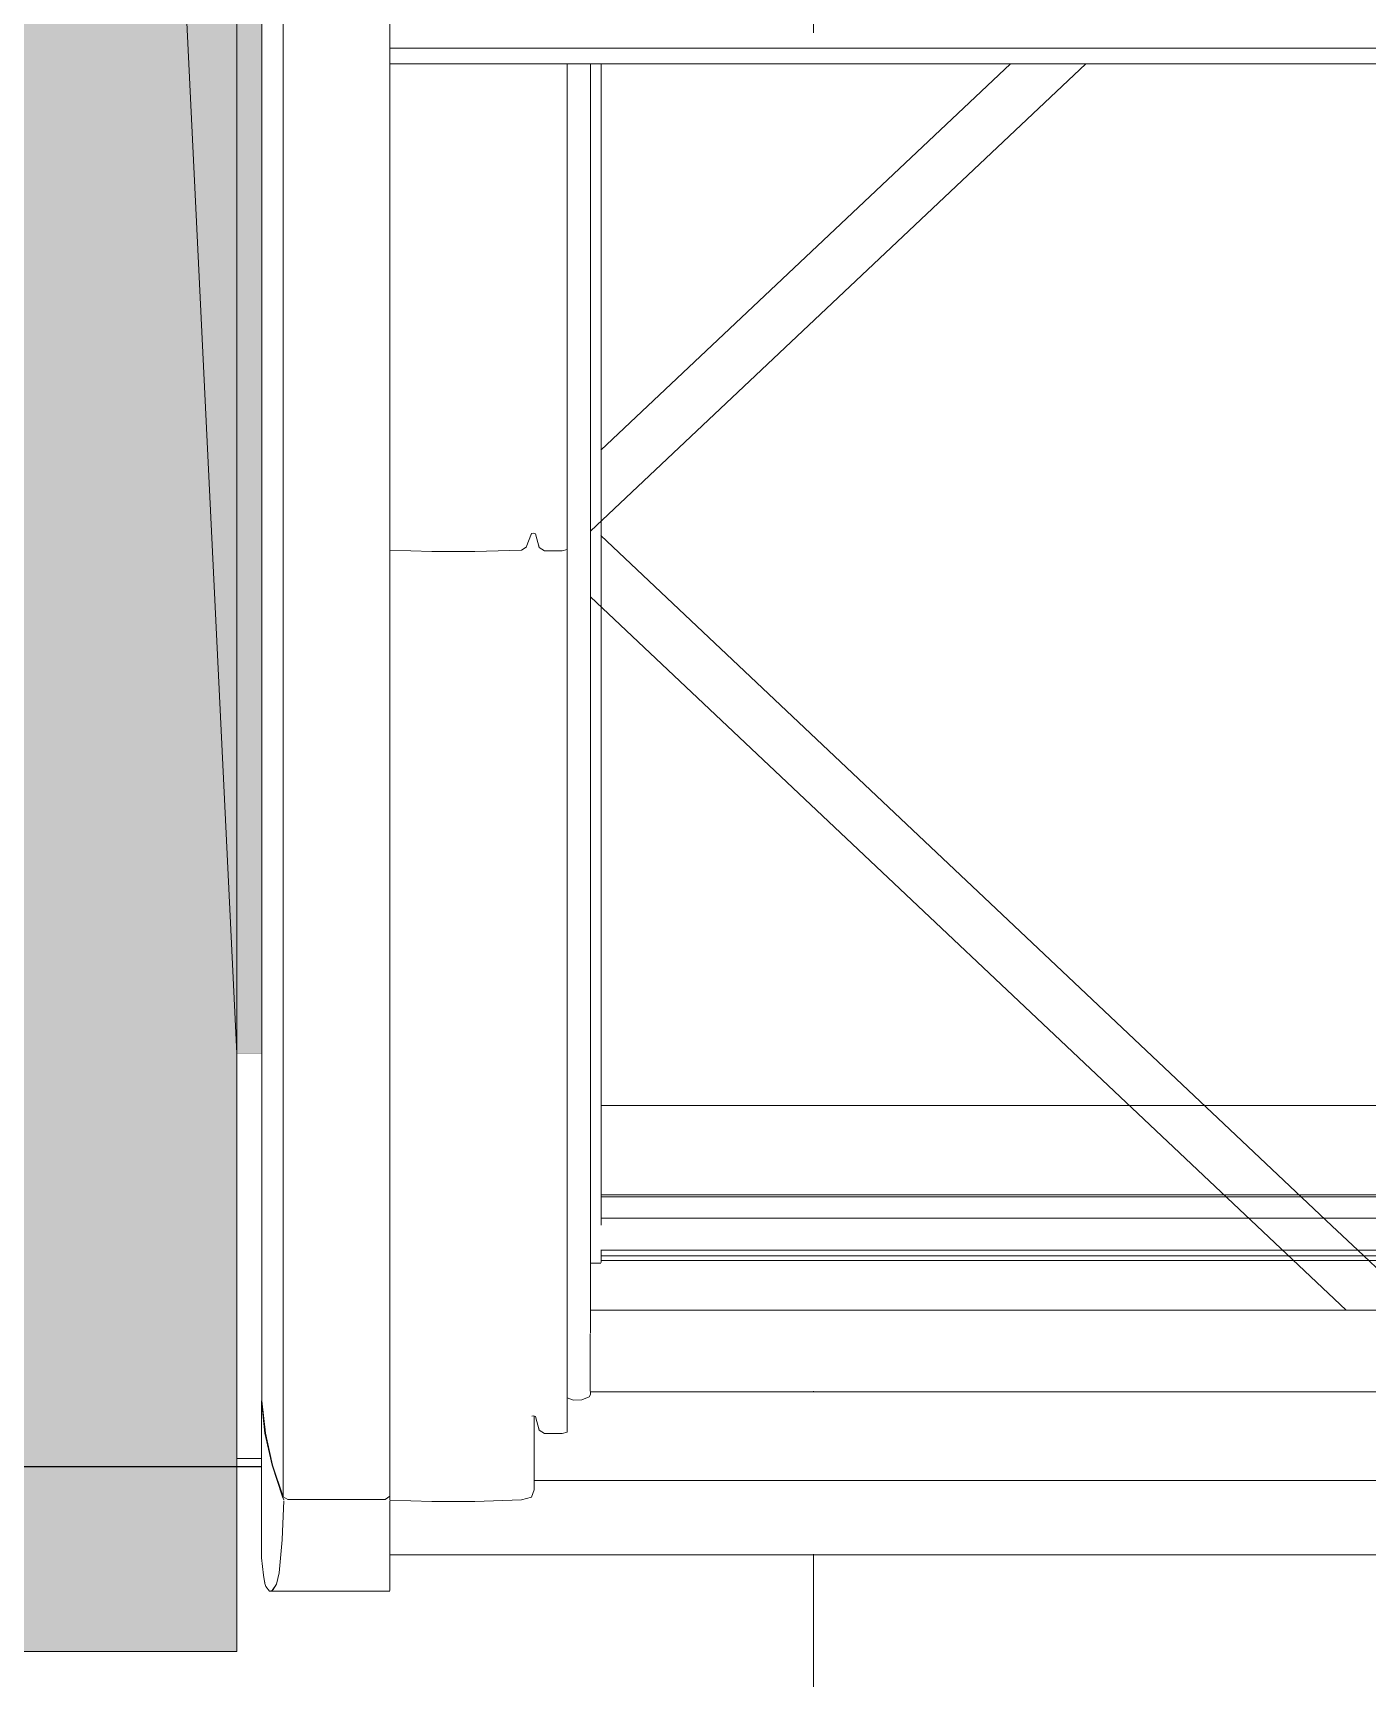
# Model space of a CAD drawing. Header units: metres. Extents: x -3 to 171, y -23 to 41.
# Drawn here: x 0.94 to 1.444, y -15.08 to -14.458 of the extents above; entities that cross this region are included whole.
import ezdxf

# ---------------------------------------------------------------- set-up
doc = ezdxf.new("R2010")
doc.units = ezdxf.units.M
doc.header["$MEASUREMENT"] = 0
doc.set_wipeout_variables(frame=1)
for name, pattern in [('Achse', [0.004, 0.002, -0.001, 0, -0.001]), ('Baufluchtlinie', [0.013, 0.008, -0.005]), ('Schnittlinie', [0.006, 0.003, -0.0015, 0, -0.0015]), ('Wipeout_Contour', [1, 0, -1])]:
    doc.linetypes.add(name, pattern=pattern)
for name, color, linetype in [('6._Dach PP STG1_1_000 Achsraster', 7, 'Continuous'), ('6._Dach PP STG1_1_325 Dachfenster', 7, 'Continuous'), ('6._Dach PP STG1_1_330 Dachaufbau', 7, 'Continuous'), ('6._Dach PP STG1_1_851 Marker Schnitt', 7, 'Continuous'), ('6._Dach PP STG1_1_Neubau_840 Baulinien', 7, 'Continuous')]:
    doc.layers.add(name, color=color, linetype=linetype)

msp = doc.modelspace()

# ---------------------------------------------------------------- hatches: boundary and pattern name
at = {"layer": '6._Dach PP STG1_1_325 Dachfenster', "linetype": 'Continuous', "lineweight": 0, "true_color": 0x000000}
msp.add_hatch(color=18, dxfattribs=at).paths.add_polyline_path([(0.98714, -14.2255), (1.01714, -14.84385), (1.02664, -14.84385), (1.02664, -14.40484), (1.02644, -14.40295), (1.02584, -14.39979), (1.02454, -14.38588), (1.02454, -14.37759), (1.02454, -14.36991), (1.02451, -14.29682), (1.02451, -14.28642), (1.02451, -14.28437), (1.02451, -14.22694)])
at = {"layer": '6._Dach PP STG1_1_330 Dachaufbau', "linetype": 'Continuous', "lineweight": 0, "true_color": 0x000000}
h = msp.add_hatch(color=18, dxfattribs=at)
h.paths.add_polyline_path([(6.26, -13.58499), (3.315, -13.58499), (3.315, -11.155), (6.26, -11.155), (6.26, -10.4), (0.03813, -10.4), (0.05526, -15.07), (1.01714, -15.07), (1.01714, -14.22801), (2.76714, -14.22801), (2.76714, -15.07), (3.44551, -15.07), (3.44551, -14.22801), (5.19551, -14.22801), (5.19551, -15.07), (6.26, -15.07)])
h.paths.add_polyline_path([(1.06307, -12.8025), (1.06307, -11.20127), (2.76307, -11.20127), (2.76307, -12.8025)], flags=0)

# ---------------------------------------------------------------- linework, layer by layer
at = {"layer": '6._Dach PP STG1_1_000 Achsraster', "color": 5, "linetype": 'Achse', "lineweight": 0, "ltscale": 1000}
msp.add_line((-1.5, -15), (21, -15), dxfattribs=at)
at = {"layer": '6._Dach PP STG1_1_325 Dachfenster', "color": 7, "linetype": 'Continuous', "lineweight": 13, "ltscale": 1000, "true_color": 0xf4f4f4, "flags": 128}
for points in [[(1.01714, -14.84385), (0.98714, -14.2255)], [(1.02664, -14.84385), (1.01714, -14.84385)]]:
    msp.add_lwpolyline(points, dxfattribs=at)
at = {"layer": '6._Dach PP STG1_1_330 Dachaufbau', "color": 7, "linetype": 'Continuous', "lineweight": 18, "ltscale": 1000, "flags": 128}
for points in [[(1.01714, -14.22801), (1.01714, -15.07)], [(1.01714, -15.07), (0.05526, -15.07)]]:
    msp.add_lwpolyline(points, dxfattribs=at)
at = {"layer": '6._Dach PP STG1_1_851 Marker Schnitt', "color": 7, "linetype": 'Schnittlinie', "lineweight": 13, "ltscale": 1000}
msp.add_line((1.23503, 4.805), (1.23503, -18.6375), dxfattribs=at)
at = {"layer": '6._Dach PP STG1_1_Neubau_840 Baulinien', "color": 1, "linetype": 'Baufluchtlinie', "lineweight": 25, "ltscale": 1000, "true_color": 0xfb0106, "flags": 128}
msp.add_lwpolyline([(-3.0225, -14.98287), (0, -15), (18.98764, -15.00055), (22.9775, -15.00378)], dxfattribs=at)

# ---------------------------------------------------------------- next in the draw order: wipeouts: each hides what was drawn before it
at = {"color": 254, "linetype": 'Wipeout_Contour', "lineweight": 0, "ltscale": 72.911703}
msp.add_wipeout([(1.02664, -14.40484), (1.02664, -14.97514), (1.02794, -14.98739), (1.02794, -14.4161), (1.02774, -14.4152)], dxfattribs=at).dxf.layer = '6._Dach PP STG1_1_325 Dachfenster'
at = {"color": 254, "linetype": 'Wipeout_Contour', "lineweight": 0, "ltscale": 58.440717}
msp.add_wipeout([(1.09084, -14.46976), (1.07494, -14.46976), (1.07494, -14.65366), (1.09084, -14.65417)], dxfattribs=at).dxf.layer = '6._Dach PP STG1_1_325 Dachfenster'
at = {"color": 254, "linetype": 'Wipeout_Contour', "lineweight": 0, "ltscale": 58.420817}
msp.add_wipeout([(1.12644, -14.46976), (1.12644, -14.65254), (1.12844, -14.64738), (1.12844, -14.46976)], dxfattribs=at).dxf.layer = '6._Dach PP STG1_1_325 Dachfenster'
at = {"color": 254, "linetype": 'Wipeout_Contour', "lineweight": 0, "ltscale": 60.459899}
msp.add_wipeout([(1.07494, -15.02858), (1.07494, -15.03311), (1.82934, -15.03311), (1.82934, -15.02858)], dxfattribs=at).dxf.layer = '6._Dach PP STG1_1_325 Dachfenster'

# ---------------------------------------------------------------- next in the draw order: wipeouts: each hides what was drawn before it
at = {"color": 254, "linetype": 'Wipeout_Contour', "lineweight": 0, "ltscale": 72.970968}
msp.add_wipeout([(1.02794, -14.4161), (1.02794, -14.98739), (1.03064, -14.99956), (1.03064, -14.42797), (1.03044, -14.42737)], dxfattribs=at).dxf.layer = '6._Dach PP STG1_1_325 Dachfenster'
at = {"color": 254, "linetype": 'Wipeout_Contour', "lineweight": 0, "ltscale": 58.448813}
msp.add_wipeout([(1.09084, -14.46976), (1.09084, -14.65417), (1.10704, -14.65417), (1.10704, -14.46976)], dxfattribs=at).dxf.layer = '6._Dach PP STG1_1_325 Dachfenster'
at = {"color": 254, "linetype": 'Wipeout_Contour', "lineweight": 0, "ltscale": 58.442898}
msp.add_wipeout([(1.12844, -14.64738), (1.12924, -14.64717), (1.12924, -14.46976), (1.12844, -14.46976)], dxfattribs=at).dxf.layer = '6._Dach PP STG1_1_325 Dachfenster'

# ---------------------------------------------------------------- next in the draw order: wipeouts: each hides what was drawn before it
at = {"color": 254, "linetype": 'Wipeout_Contour', "lineweight": 0, "ltscale": 73.031251}
msp.add_wipeout([(1.03064, -14.42797), (1.03064, -14.99956), (1.03464, -15.01151), (1.03464, -14.43984), (1.03444, -14.43932)], dxfattribs=at).dxf.layer = '6._Dach PP STG1_1_325 Dachfenster'
at = {"color": 254, "linetype": 'Wipeout_Contour', "lineweight": 0, "ltscale": 58.442827}
msp.add_wipeout([(1.12924, -14.64717), (1.13004, -14.64745), (1.13004, -14.46976), (1.12924, -14.46976)], dxfattribs=at).dxf.layer = '6._Dach PP STG1_1_325 Dachfenster'
at = {"color": 254, "linetype": 'Wipeout_Contour', "lineweight": 0, "ltscale": 75.198487}
msp.add_wipeout([(1.01714, -14.84385), (1.01714, -14.99705), (1.02644, -14.99705), (1.02644, -14.97514), (1.02664, -14.84385)], dxfattribs=at).dxf.layer = '6._Dach PP STG1_1_325 Dachfenster'

# ---------------------------------------------------------------- next in the draw order: linework, layer by layer
at = {"layer": '6._Dach PP STG1_1_325 Dachfenster', "color": 7, "linetype": 'Continuous', "lineweight": 13, "ltscale": 1000, "flags": 128}
msp.add_lwpolyline([(1.01714, -14.84385), (1.01714, -14.99705)], dxfattribs=at)

# ---------------------------------------------------------------- next in the draw order: wipeouts: each hides what was drawn before it
at = {"color": 254, "linetype": 'Wipeout_Contour', "lineweight": 0, "ltscale": 73.093169}
msp.add_wipeout([(1.03464, -14.43984), (1.03464, -15.01151), (1.03644, -15.01247), (1.03644, -14.44058), (1.03498, -14.44058)], dxfattribs=at).dxf.layer = '6._Dach PP STG1_1_325 Dachfenster'
at = {"color": 254, "linetype": 'Wipeout_Contour', "lineweight": 0, "ltscale": 58.448897}
msp.add_wipeout([(1.12464, -14.46976), (1.12464, -14.6536), (1.12644, -14.65254), (1.12644, -14.46976)], dxfattribs=at).dxf.layer = '6._Dach PP STG1_1_325 Dachfenster'
at = {"color": 254, "linetype": 'Wipeout_Contour', "lineweight": 0, "ltscale": 58.422114}
msp.add_wipeout([(1.13004, -14.46976), (1.13004, -14.64745), (1.13134, -14.65261), (1.13134, -14.46976)], dxfattribs=at).dxf.layer = '6._Dach PP STG1_1_325 Dachfenster'
at = {"color": 254, "linetype": 'Wipeout_Contour', "lineweight": 0, "ltscale": 91.550459}
msp.add_wipeout([(1.02774, -14.98739), (1.02774, -15.04422), (1.02814, -15.04534), (1.02944, -15.04719), (1.03044, -15.04689), (1.03044, -14.99956)], dxfattribs=at).dxf.layer = '6._Dach PP STG1_1_325 Dachfenster'

# ---------------------------------------------------------------- next in the draw order: wipeouts: each hides what was drawn before it
at = {"color": 254, "linetype": 'Wipeout_Contour', "lineweight": 0, "ltscale": 59.093982}
msp.add_wipeout([(1.03644, -14.44058), (1.03644, -15.01247), (1.07324, -15.01247), (1.07324, -14.44058)], dxfattribs=at).dxf.layer = '6._Dach PP STG1_1_325 Dachfenster'
at = {"color": 254, "linetype": 'Wipeout_Contour', "lineweight": 0, "ltscale": 58.45033}
msp.add_wipeout([(1.10704, -14.46976), (1.10704, -14.65417), (1.12464, -14.6536), (1.12464, -14.46976)], dxfattribs=at).dxf.layer = '6._Dach PP STG1_1_325 Dachfenster'
at = {"color": 254, "linetype": 'Wipeout_Contour', "lineweight": 0, "ltscale": 58.450267}
msp.add_wipeout([(1.13134, -14.46976), (1.13134, -14.65261), (1.13344, -14.65389), (1.13344, -14.46976)], dxfattribs=at).dxf.layer = '6._Dach PP STG1_1_325 Dachfenster'
at = {"color": 254, "linetype": 'Wipeout_Contour', "lineweight": 0, "ltscale": 75.77662}
msp.add_wipeout([(1.02644, -15.03456), (1.02721, -15.04105), (1.02774, -15.04422), (1.02774, -14.98739), (1.02644, -14.97514)], dxfattribs=at).dxf.layer = '6._Dach PP STG1_1_325 Dachfenster'

# ---------------------------------------------------------------- next in the draw order: wipeouts: each hides what was drawn before it
at = {"color": 254, "linetype": 'Wipeout_Contour', "lineweight": 0, "ltscale": 59.09592}
msp.add_wipeout([(1.07324, -14.44058), (1.07324, -15.01247), (1.07494, -15.01121), (1.07494, -14.44058)], dxfattribs=at).dxf.layer = '6._Dach PP STG1_1_325 Dachfenster'
at = {"color": 254, "linetype": 'Wipeout_Contour', "lineweight": 0, "ltscale": 58.45979}
msp.add_wipeout([(1.13344, -14.65389), (1.14004, -14.65389), (1.14004, -14.46976), (1.13344, -14.46976)], dxfattribs=at).dxf.layer = '6._Dach PP STG1_1_325 Dachfenster'
at = {"color": 254, "linetype": 'Wipeout_Contour', "lineweight": 0, "ltscale": 59.485839}
msp.add_wipeout([(1.12464, -14.6536), (1.12464, -14.98732), (1.12644, -14.98626), (1.12644, -14.65254)], dxfattribs=at).dxf.layer = '6._Dach PP STG1_1_325 Dachfenster'
at = {"color": 254, "linetype": 'Wipeout_Contour', "lineweight": 0, "ltscale": 106.130119}
msp.add_wipeout([(1.03044, -14.99956), (1.03044, -15.04689), (1.03215, -15.04449), (1.03311, -15.04027), (1.03432, -15.02775), (1.03444, -15.02455), (1.03444, -15.01151)], dxfattribs=at).dxf.layer = '6._Dach PP STG1_1_325 Dachfenster'

# ---------------------------------------------------------------- next in the draw order: wipeouts: each hides what was drawn before it
at = {"color": 254, "linetype": 'Wipeout_Contour', "lineweight": 0, "ltscale": 58.457912}
msp.add_wipeout([(1.14004, -14.46976), (1.14004, -14.65389), (1.14194, -14.65339), (1.14194, -14.46976)], dxfattribs=at).dxf.layer = '6._Dach PP STG1_1_325 Dachfenster'
at = {"color": 254, "linetype": 'Wipeout_Contour', "lineweight": 0, "ltscale": 59.47395}
msp.add_wipeout([(1.12844, -14.64738), (1.12644, -14.65254), (1.12644, -14.98626), (1.12844, -14.9811)], dxfattribs=at).dxf.layer = '6._Dach PP STG1_1_325 Dachfenster'
at = {"color": 254, "linetype": 'Wipeout_Contour', "lineweight": 0, "ltscale": 59.476552}
msp.add_wipeout([(1.07494, -14.65366), (1.07494, -14.98738), (1.09084, -14.98789), (1.09084, -14.65417)], dxfattribs=at).dxf.layer = '6._Dach PP STG1_1_325 Dachfenster'
at = {"color": 254, "linetype": 'Wipeout_Contour', "lineweight": 0, "ltscale": 239.822809}
msp.add_wipeout([(1.07494, -15.01269), (1.07494, -15.02356), (1.82934, -15.02356), (1.82934, -15.01269), (1.81344, -15.0132), (1.79724, -15.0132), (1.77964, -15.01264), (1.77584, -15.01158), (1.77484, -15.00882), (1.77484, -15.00525), (1.12944, -15.00525), (1.12944, -15.00882), (1.12844, -15.01158), (1.12464, -15.01264), (1.10704, -15.0132), (1.09084, -15.0132)], dxfattribs=at).dxf.layer = '6._Dach PP STG1_1_325 Dachfenster'
at = {"color": 254, "linetype": 'Wipeout_Contour', "lineweight": 0, "ltscale": 44.832832}
msp.add_wipeout([(1.03444, -15.01151), (1.03444, -15.02455), (1.03495, -15.01304)], dxfattribs=at).dxf.layer = '6._Dach PP STG1_1_325 Dachfenster'
at = {"color": 254, "linetype": 'Wipeout_Contour', "lineweight": 0, "ltscale": 45.807365}
msp.add_wipeout([(1.02944, -15.04719), (1.07494, -15.04719), (1.03074, -15.04683)], dxfattribs=at).dxf.layer = '6._Dach PP STG1_1_325 Dachfenster'

# ---------------------------------------------------------------- next in the draw order: wipeouts: each hides what was drawn before it
at = {"color": 254, "linetype": 'Wipeout_Contour', "lineweight": 0, "ltscale": 59.103867}
msp.add_wipeout([(1.14744, -14.46976), (1.14434, -14.46976), (1.14434, -14.97491), (1.14744, -14.97484)], dxfattribs=at).dxf.layer = '6._Dach PP STG1_1_325 Dachfenster'
at = {"color": 254, "linetype": 'Wipeout_Contour', "lineweight": 0, "ltscale": 59.475303}
msp.add_wipeout([(1.13004, -14.98114), (1.13134, -14.9863), (1.13134, -14.65261), (1.13004, -14.64745)], dxfattribs=at).dxf.layer = '6._Dach PP STG1_1_325 Dachfenster'
at = {"color": 254, "linetype": 'Wipeout_Contour', "lineweight": 0, "ltscale": 59.482308}
msp.add_wipeout([(1.09084, -14.65417), (1.09084, -14.98789), (1.10704, -14.98789), (1.10704, -14.65417)], dxfattribs=at).dxf.layer = '6._Dach PP STG1_1_325 Dachfenster'
at = {"color": 254, "linetype": 'Wipeout_Contour', "lineweight": 0, "ltscale": 60.439635}
msp.add_wipeout([(1.07494, -15.02689), (1.82934, -15.02689), (1.82934, -15.02462), (1.07494, -15.02462)], dxfattribs=at).dxf.layer = '6._Dach PP STG1_1_325 Dachfenster'
at = {"color": 254, "linetype": 'Wipeout_Contour', "lineweight": 0, "ltscale": 60.360006}
msp.add_wipeout([(1.03074, -15.04683), (1.07494, -15.04683), (1.07494, -15.04449), (1.03215, -15.04449)], dxfattribs=at).dxf.layer = '6._Dach PP STG1_1_325 Dachfenster'

# ---------------------------------------------------------------- next in the draw order: wipeouts: each hides what was drawn before it
at = {"color": 254, "linetype": 'Wipeout_Contour', "lineweight": 0, "ltscale": 59.10149}
msp.add_wipeout([(1.14744, -14.46976), (1.14744, -14.97484), (1.15024, -14.97371), (1.15024, -14.46976)], dxfattribs=at).dxf.layer = '6._Dach PP STG1_1_325 Dachfenster'
at = {"color": 254, "linetype": 'Wipeout_Contour', "lineweight": 0, "ltscale": 59.48624}
msp.add_wipeout([(1.10704, -14.65417), (1.10704, -14.98789), (1.12464, -14.98732), (1.12464, -14.6536)], dxfattribs=at).dxf.layer = '6._Dach PP STG1_1_325 Dachfenster'
at = {"color": 254, "linetype": 'Wipeout_Contour', "lineweight": 0, "ltscale": 59.488595}
msp.add_wipeout([(1.13134, -14.9863), (1.13344, -14.98757), (1.13344, -14.65389), (1.13134, -14.65261)], dxfattribs=at).dxf.layer = '6._Dach PP STG1_1_325 Dachfenster'
at = {"color": 254, "linetype": 'Wipeout_Contour', "lineweight": 0, "ltscale": 60.190869}
msp.add_wipeout([(1.07494, -14.98738), (1.07494, -15.01269), (1.09084, -15.0132), (1.09084, -14.98789)], dxfattribs=at).dxf.layer = '6._Dach PP STG1_1_325 Dachfenster'
at = {"color": 254, "linetype": 'Wipeout_Contour', "lineweight": 0, "ltscale": 60.447506}
msp.add_wipeout([(1.07494, -15.02689), (1.07494, -15.02858), (1.82934, -15.02858), (1.82934, -15.02689)], dxfattribs=at).dxf.layer = '6._Dach PP STG1_1_325 Dachfenster'
at = {"color": 254, "linetype": 'Wipeout_Contour', "lineweight": 0, "ltscale": 60.348068}
msp.add_wipeout([(1.03215, -15.04449), (1.07494, -15.04449), (1.07494, -15.04027), (1.03311, -15.04027)], dxfattribs=at).dxf.layer = '6._Dach PP STG1_1_325 Dachfenster'

# ---------------------------------------------------------------- next in the draw order: linework, layer by layer
at = {"layer": '6._Dach PP STG1_1_325 Dachfenster', "color": 7, "linetype": 'Continuous', "lineweight": 13, "ltscale": 1000, "flags": 128}
for points in [[(1.12464, -14.6536), (1.10704, -14.65417), (1.09084, -14.65417), (1.07494, -14.65366)], [(1.02944, -15.04719), (1.07494, -15.04719)]]:
    msp.add_lwpolyline(points, dxfattribs=at)

# ---------------------------------------------------------------- next in the draw order: wipeouts: each hides what was drawn before it
at = {"color": 254, "linetype": 'Wipeout_Contour', "lineweight": 0, "ltscale": 59.100764}
msp.add_wipeout([(1.14194, -14.46976), (1.14194, -14.97409), (1.14434, -14.97491), (1.14434, -14.46976)], dxfattribs=at).dxf.layer = '6._Dach PP STG1_1_325 Dachfenster'
at = {"color": 254, "linetype": 'Wipeout_Contour', "lineweight": 0, "ltscale": 90.008102}
msp.add_wipeout([(1.15024, -14.97371), (1.15074, -14.97286), (1.15074, -14.97173), (1.15064, -14.94988), (1.15074, -14.46976), (1.15024, -14.46976)], dxfattribs=at).dxf.layer = '6._Dach PP STG1_1_325 Dachfenster'
at = {"color": 254, "linetype": 'Wipeout_Contour', "lineweight": 0, "ltscale": 59.463605}
msp.add_wipeout([(1.12844, -14.64738), (1.12844, -14.9811), (1.12924, -14.98085), (1.12924, -14.64717)], dxfattribs=at).dxf.layer = '6._Dach PP STG1_1_325 Dachfenster'
at = {"color": 254, "linetype": 'Wipeout_Contour', "lineweight": 0, "ltscale": 198.082405}
msp.add_wipeout([(1.02644, -14.97514), (1.02774, -14.98739), (1.03044, -14.99956), (1.03444, -15.01151), (1.03487, -15.01262), (1.07494, -15.01262), (1.07494, -15.01121), (1.07324, -15.01247), (1.03644, -15.01247), (1.03464, -15.01151), (1.03064, -14.99956), (1.02794, -14.98739), (1.02664, -14.97514)], dxfattribs=at).dxf.layer = '6._Dach PP STG1_1_325 Dachfenster'
at = {"color": 254, "linetype": 'Wipeout_Contour', "lineweight": 0, "ltscale": 60.196467}
msp.add_wipeout([(1.10704, -14.98789), (1.09084, -14.98789), (1.09084, -15.0132), (1.10704, -15.0132)], dxfattribs=at).dxf.layer = '6._Dach PP STG1_1_325 Dachfenster'
at = {"color": 254, "linetype": 'Wipeout_Contour', "lineweight": 0, "ltscale": 60.433018}
msp.add_wipeout([(1.07494, -15.02356), (1.07494, -15.02462), (1.82934, -15.02462), (1.82934, -15.02356)], dxfattribs=at).dxf.layer = '6._Dach PP STG1_1_325 Dachfenster'
at = {"color": 254, "linetype": 'Wipeout_Contour', "lineweight": 0, "ltscale": 60.314204}
msp.add_wipeout([(1.03311, -15.04027), (1.07494, -15.04027), (1.07494, -15.02775), (1.03432, -15.02775)], dxfattribs=at).dxf.layer = '6._Dach PP STG1_1_325 Dachfenster'

# ---------------------------------------------------------------- next in the draw order: linework, layer by layer
at = {"layer": '6._Dach PP STG1_1_325 Dachfenster', "color": 7, "linetype": 'Continuous', "lineweight": 13, "ltscale": 1000, "flags": 128}
for points in [[(1.02664, -14.97514), (1.02664, -14.40484)], [(1.02644, -15.03456), (1.02644, -14.97514)], [(1.02644, -14.99705), (1.01714, -14.99705)], [(1.07494, -15.03339), (1.82934, -15.03339)]]:
    msp.add_lwpolyline(points, dxfattribs=at)

# ---------------------------------------------------------------- next in the draw order: wipeouts: each hides what was drawn before it
at = {"color": 254, "linetype": 'Wipeout_Contour', "lineweight": 0, "ltscale": 43.312102}
msp.add_wipeout([(1.15074, -14.46976), (1.15074, -14.6465), (1.33788, -14.46976)], dxfattribs=at).dxf.layer = '6._Dach PP STG1_1_325 Dachfenster'
at = {"color": 254, "linetype": 'Wipeout_Contour', "lineweight": 0, "ltscale": 59.464056}
msp.add_wipeout([(1.12924, -14.64717), (1.12924, -14.98085), (1.13004, -14.98114), (1.13004, -14.64745)], dxfattribs=at).dxf.layer = '6._Dach PP STG1_1_325 Dachfenster'
at = {"color": 254, "linetype": 'Wipeout_Contour', "lineweight": 0, "ltscale": 59.492478}
msp.add_wipeout([(1.13344, -14.98757), (1.14004, -14.98757), (1.14004, -14.65389), (1.13344, -14.65389)], dxfattribs=at).dxf.layer = '6._Dach PP STG1_1_325 Dachfenster'
at = {"color": 254, "linetype": 'Wipeout_Contour', "lineweight": 0, "ltscale": 45.285529}
msp.add_wipeout([(1.15074, -14.67124), (1.15074, -14.9409), (1.43627, -14.9409)], dxfattribs=at).dxf.layer = '6._Dach PP STG1_1_325 Dachfenster'
at = {"color": 254, "linetype": 'Wipeout_Contour', "lineweight": 0, "ltscale": 60.146884}
msp.add_wipeout([(1.15064, -14.95158), (1.15064, -14.9566), (1.75364, -14.9566), (1.75364, -14.95158)], dxfattribs=at).dxf.layer = '6._Dach PP STG1_1_325 Dachfenster'
at = {"color": 254, "linetype": 'Wipeout_Contour', "lineweight": 0, "ltscale": 60.200206}
msp.add_wipeout([(1.10704, -14.98789), (1.10704, -15.0132), (1.12464, -15.01264), (1.12464, -14.98732)], dxfattribs=at).dxf.layer = '6._Dach PP STG1_1_325 Dachfenster'
at = {"color": 254, "linetype": 'Wipeout_Contour', "lineweight": 0, "ltscale": 75.645016}
msp.add_wipeout([(1.03432, -15.02775), (1.07494, -15.02775), (1.07494, -15.01304), (1.03495, -15.01304), (1.03444, -15.02455)], dxfattribs=at).dxf.layer = '6._Dach PP STG1_1_325 Dachfenster'

# ---------------------------------------------------------------- next in the draw order: linework, layer by layer
at = {"layer": '6._Dach PP STG1_1_325 Dachfenster', "color": 7, "linetype": 'Continuous', "lineweight": 13, "ltscale": 1000, "flags": 128}
for points in [[(1.03464, -15.01151), (1.03464, -14.43984)], [(1.12844, -14.64738), (1.12644, -14.65254)], [(1.12924, -14.64717), (1.12844, -14.64738)], [(1.13004, -14.64745), (1.12924, -14.64717)], [(1.13134, -14.65261), (1.13004, -14.64745)], [(1.12644, -14.65254), (1.12464, -14.6536)], [(1.13344, -14.65389), (1.13134, -14.65261)], [(1.03487, -15.01262), (1.03444, -15.01151), (1.03044, -14.99956), (1.02774, -14.98739), (1.02644, -14.97514)], [(1.02664, -14.97514), (1.02794, -14.98739), (1.03064, -14.99956), (1.03464, -15.01151)], [(1.03464, -15.01151), (1.03644, -15.01247)], [(1.07324, -15.01247), (1.07494, -15.01121)], [(1.07494, -15.01121), (1.07494, -15.01262)], [(1.02644, -15.03456), (1.02721, -15.04105), (1.02774, -15.04422), (1.02814, -15.04534), (1.02944, -15.04719), (1.03044, -15.04689), (1.03215, -15.04449), (1.03311, -15.04027), (1.03432, -15.02775), (1.03444, -15.02455), (1.03495, -15.01304)], [(1.03644, -15.01247), (1.07324, -15.01247)], [(1.07494, -15.01304), (1.07494, -15.02775), (1.07494, -15.04027), (1.07494, -15.04449), (1.07494, -15.04683)]]:
    msp.add_lwpolyline(points, dxfattribs=at)

# ---------------------------------------------------------------- next in the draw order: wipeouts: each hides what was drawn before it
at = {"color": 254, "linetype": 'Wipeout_Contour', "lineweight": 0, "ltscale": 117.664161}
msp.add_wipeout([(1.15074, -14.6465), (1.15074, -14.67124), (1.43627, -14.9409), (1.46802, -14.9409), (1.75354, -14.67124), (1.75354, -14.6465), (1.5664, -14.46976), (1.33788, -14.46976)], dxfattribs=at).dxf.layer = '6._Dach PP STG1_1_325 Dachfenster'
at = {"color": 254, "linetype": 'Wipeout_Contour', "lineweight": 0, "ltscale": 59.492728}
msp.add_wipeout([(1.14004, -14.98757), (1.14194, -14.98708), (1.14194, -14.65339), (1.14004, -14.65389)], dxfattribs=at).dxf.layer = '6._Dach PP STG1_1_325 Dachfenster'
at = {"color": 254, "linetype": 'Wipeout_Contour', "lineweight": 0, "ltscale": 45.658309}
msp.add_wipeout([(1.12464, -14.98732), (1.12464, -15.01264), (1.12844, -15.01158)], dxfattribs=at).dxf.layer = '6._Dach PP STG1_1_325 Dachfenster'

# ---------------------------------------------------------------- next in the draw order: linework, layer by layer
at = {"layer": '6._Dach PP STG1_1_325 Dachfenster', "color": 7, "linetype": 'Continuous', "lineweight": 13, "ltscale": 1000, "flags": 128}
for points in [[(1.45214, -14.92902), (1.44069, -14.9182), (1.43095, -14.90901), (1.15471, -14.64812)], [(1.14194, -14.65339), (1.14004, -14.65389), (1.13344, -14.65389)], [(1.74944, -14.86354), (1.15484, -14.86354)], [(1.74944, -14.89727), (1.15484, -14.89727)], [(1.74944, -14.89805), (1.15484, -14.89805)], [(1.74944, -14.90618), (1.15484, -14.90618)], [(1.74958, -14.9182), (1.15471, -14.9182)], [(1.15484, -14.92294), (1.15484, -14.9182)], [(1.15074, -14.92315), (1.15464, -14.92315)], [(1.74944, -14.9204), (1.15484, -14.9204)], [(1.74944, -14.92209), (1.15484, -14.92209)]]:
    msp.add_lwpolyline(points, dxfattribs=at)

# ---------------------------------------------------------------- next in the draw order: wipeouts: each hides what was drawn before it
at = {"color": 254, "linetype": 'Wipeout_Contour', "lineweight": 0, "ltscale": 58.2168}
msp.add_wipeout([(1.07494, -14.46963), (1.82934, -14.46963), (1.82934, -14.46389), (1.07494, -14.46389)], dxfattribs=at).dxf.layer = '6._Dach PP STG1_1_325 Dachfenster'
at = {"color": 254, "linetype": 'Wipeout_Contour', "lineweight": 0, "ltscale": 45.599319}
msp.add_wipeout([(1.15074, -14.94097), (1.75354, -14.94097), (1.15074, -14.9409)], dxfattribs=at).dxf.layer = '6._Dach PP STG1_1_325 Dachfenster'
at = {"color": 254, "linetype": 'Wipeout_Contour', "lineweight": 0, "ltscale": 60.229234}
msp.add_wipeout([(1.12844, -14.98117), (1.12644, -14.98626), (1.12844, -15.01158), (1.12944, -15.00882)], dxfattribs=at).dxf.layer = '6._Dach PP STG1_1_325 Dachfenster'

# ---------------------------------------------------------------- next in the draw order: wipeouts: each hides what was drawn before it
at = {"color": 254, "linetype": 'Wipeout_Contour', "lineweight": 0, "ltscale": 58.202342}
msp.add_wipeout([(1.07494, -14.46389), (1.82934, -14.46389), (1.82934, -14.46237), (1.07494, -14.46237)], dxfattribs=at).dxf.layer = '6._Dach PP STG1_1_325 Dachfenster'
at = {"color": 254, "linetype": 'Wipeout_Contour', "lineweight": 0, "ltscale": 44.195683}
msp.add_wipeout([(1.07494, -14.46976), (1.82934, -14.46976), (1.07494, -14.46963)], dxfattribs=at).dxf.layer = '6._Dach PP STG1_1_325 Dachfenster'
at = {"color": 254, "linetype": 'Wipeout_Contour', "lineweight": 0, "ltscale": 60.10553}
msp.add_wipeout([(1.15074, -14.94097), (1.15074, -14.94642), (1.75354, -14.94642), (1.75354, -14.94097)], dxfattribs=at).dxf.layer = '6._Dach PP STG1_1_325 Dachfenster'
at = {"color": 254, "linetype": 'Wipeout_Contour', "lineweight": 0, "ltscale": 44.676285}
msp.add_wipeout([(1.12464, -14.98732), (1.12844, -15.01158), (1.12644, -14.98626)], dxfattribs=at).dxf.layer = '6._Dach PP STG1_1_325 Dachfenster'

# ---------------------------------------------------------------- next in the draw order: linework, layer by layer
at = {"layer": '6._Dach PP STG1_1_325 Dachfenster', "color": 7, "linetype": 'Continuous', "lineweight": 13, "ltscale": 1000, "flags": 128}
for points in [[(1.82934, -14.46976), (1.07494, -14.46976)], [(1.33788, -14.46976), (1.15074, -14.6465)], [(1.30943, -14.46976), (1.15471, -14.61588)], [(1.15484, -14.90873), (1.15484, -14.46976)], [(1.43627, -14.9409), (1.15074, -14.67124)], [(1.75354, -14.9409), (1.15074, -14.9409)], [(1.75354, -14.94097), (1.15074, -14.94097)]]:
    msp.add_lwpolyline(points, dxfattribs=at)

# ---------------------------------------------------------------- next in the draw order: wipeouts: each hides what was drawn before it
at = {"color": 254, "linetype": 'Wipeout_Contour', "lineweight": 0, "ltscale": 58.186971}
msp.add_wipeout([(1.82934, -14.45811), (1.07494, -14.45811), (1.07494, -14.46042), (1.82934, -14.46042)], dxfattribs=at).dxf.layer = '6._Dach PP STG1_1_325 Dachfenster'
at = {"color": 254, "linetype": 'Wipeout_Contour', "lineweight": 0, "ltscale": 60.120406}
msp.add_wipeout([(1.75354, -14.94712), (1.15074, -14.94712), (1.15074, -14.94776), (1.75354, -14.94776)], dxfattribs=at).dxf.layer = '6._Dach PP STG1_1_325 Dachfenster'
at = {"color": 254, "linetype": 'Wipeout_Contour', "lineweight": 0, "ltscale": 59.163092}
msp.add_wipeout([(1.12844, -14.98117), (1.12944, -15.00882), (1.12944, -14.98092), (1.12854, -14.98104)], dxfattribs=at).dxf.layer = '6._Dach PP STG1_1_325 Dachfenster'

# ---------------------------------------------------------------- next in the draw order: linework, layer by layer
at = {"layer": '6._Dach PP STG1_1_325 Dachfenster', "color": 7, "linetype": 'Continuous', "lineweight": 13, "ltscale": 1000, "flags": 128}
for points in [[(1.12844, -15.01158), (1.12464, -15.01264), (1.10704, -15.0132), (1.09084, -15.0132), (1.07494, -15.01269)], [(1.12944, -15.00882), (1.12844, -15.01158)]]:
    msp.add_lwpolyline(points, dxfattribs=at)

# ---------------------------------------------------------------- next in the draw order: wipeouts: each hides what was drawn before it
at = {"color": 254, "linetype": 'Wipeout_Contour', "lineweight": 0, "ltscale": 58.195444}
msp.add_wipeout([(1.82934, -14.46042), (1.07494, -14.46042), (1.07494, -14.46237), (1.82934, -14.46237)], dxfattribs=at).dxf.layer = '6._Dach PP STG1_1_325 Dachfenster'
at = {"color": 254, "linetype": 'Wipeout_Contour', "lineweight": 0, "ltscale": 60.135184}
msp.add_wipeout([(1.15064, -14.95073), (1.15064, -14.95158), (1.75364, -14.95158), (1.75364, -14.95073)], dxfattribs=at).dxf.layer = '6._Dach PP STG1_1_325 Dachfenster'
at = {"color": 254, "linetype": 'Wipeout_Contour', "lineweight": 0, "ltscale": 60.32839}
msp.add_wipeout([(1.12944, -14.99323), (1.12944, -15.00518), (1.77484, -15.00518), (1.77484, -14.99323)], dxfattribs=at).dxf.layer = '6._Dach PP STG1_1_325 Dachfenster'

# ---------------------------------------------------------------- next in the draw order: linework, layer by layer
at = {"layer": '6._Dach PP STG1_1_325 Dachfenster', "color": 7, "linetype": 'Continuous', "lineweight": 13, "ltscale": 1000, "flags": 128}
for points in [[(1.07494, -15.01121), (1.07494, -14.44058)], [(1.82934, -14.46389), (1.07494, -14.46389)], [(1.77484, -15.00525), (1.12944, -15.00525)]]:
    msp.add_lwpolyline(points, dxfattribs=at)

# ---------------------------------------------------------------- next in the draw order: wipeouts: each hides what was drawn before it
at = {"color": 254, "linetype": 'Wipeout_Contour', "lineweight": 0, "ltscale": 90.137543}
msp.add_wipeout([(1.15064, -14.95073), (1.75364, -14.95073), (1.75364, -14.94988), (1.75354, -14.94882), (1.15074, -14.94882), (1.15074, -14.94961)], dxfattribs=at).dxf.layer = '6._Dach PP STG1_1_325 Dachfenster'
at = {"color": 254, "linetype": 'Wipeout_Contour', "lineweight": 0, "ltscale": 240.253709}
msp.add_wipeout([(1.12944, -14.98092), (1.12944, -14.99323), (1.77484, -14.99323), (1.77484, -14.98092), (1.77424, -14.98114), (1.77294, -14.9863), (1.77084, -14.98757), (1.76424, -14.98757), (1.76234, -14.98708), (1.76234, -14.97866), (1.14194, -14.97866), (1.14194, -14.98708), (1.14004, -14.98757), (1.13344, -14.98757), (1.13134, -14.9863), (1.13004, -14.98114)], dxfattribs=at).dxf.layer = '6._Dach PP STG1_1_325 Dachfenster'

# ---------------------------------------------------------------- next in the draw order: linework, layer by layer
at = {"layer": '6._Dach PP STG1_1_325 Dachfenster', "color": 7, "linetype": 'Continuous', "lineweight": 13, "ltscale": 1000, "flags": 128}
for points in [[(1.12854, -14.98104), (1.12924, -14.98085)], [(1.12924, -14.98085), (1.13004, -14.98114)], [(1.12944, -14.98092), (1.12944, -15.00882)], [(1.13004, -14.98114), (1.13134, -14.9863)], [(1.13134, -14.9863), (1.13344, -14.98757)], [(1.13344, -14.98757), (1.14004, -14.98757), (1.14194, -14.98708)]]:
    msp.add_lwpolyline(points, dxfattribs=at)

# ---------------------------------------------------------------- next in the draw order: wipeouts: each hides what was drawn before it
at = {"color": 254, "linetype": 'Wipeout_Contour', "lineweight": 0, "ltscale": 60.123793}
msp.add_wipeout([(1.15074, -14.94882), (1.75354, -14.94882), (1.75354, -14.94776), (1.15074, -14.94776)], dxfattribs=at).dxf.layer = '6._Dach PP STG1_1_325 Dachfenster'
at = {"color": 254, "linetype": 'Wipeout_Contour', "lineweight": 0, "ltscale": 209.08802}
msp.add_wipeout([(1.14194, -14.97409), (1.14194, -14.97866), (1.76234, -14.97866), (1.76234, -14.97409), (1.75994, -14.97491), (1.75684, -14.97484), (1.75404, -14.97371), (1.75354, -14.97286), (1.75354, -14.97173), (1.15074, -14.97173), (1.15074, -14.97286), (1.15024, -14.97371), (1.14744, -14.97484), (1.14434, -14.97491)], dxfattribs=at).dxf.layer = '6._Dach PP STG1_1_325 Dachfenster'

# ---------------------------------------------------------------- next in the draw order: linework, layer by layer
at = {"layer": '6._Dach PP STG1_1_325 Dachfenster', "color": 7, "linetype": 'Continuous', "lineweight": 13, "ltscale": 1000, "flags": 128}
for points in [[(1.14194, -14.98708), (1.14194, -14.65339), (1.14194, -14.46976)], [(1.14434, -14.97491), (1.14194, -14.97409)], [(1.14744, -14.97484), (1.14434, -14.97491)]]:
    msp.add_lwpolyline(points, dxfattribs=at)

# ---------------------------------------------------------------- next in the draw order: wipeouts: each hides what was drawn before it
at = {"color": 254, "linetype": 'Wipeout_Contour', "lineweight": 0, "ltscale": 60.117735}
msp.add_wipeout([(1.15074, -14.94642), (1.15074, -14.94712), (1.75354, -14.94712), (1.75354, -14.94642)], dxfattribs=at).dxf.layer = '6._Dach PP STG1_1_325 Dachfenster'
at = {"color": 254, "linetype": 'Wipeout_Contour', "lineweight": 0, "ltscale": 60.195158}
msp.add_wipeout([(1.15064, -14.97152), (1.75364, -14.97152), (1.75364, -14.96091), (1.15064, -14.96091)], dxfattribs=at).dxf.layer = '6._Dach PP STG1_1_325 Dachfenster'

# ---------------------------------------------------------------- next in the draw order: linework, layer by layer
at = {"layer": '6._Dach PP STG1_1_325 Dachfenster', "color": 7, "linetype": 'Continuous', "lineweight": 13, "ltscale": 1000, "flags": 128}
msp.add_lwpolyline([(1.15074, -14.94961), (1.15074, -14.46976)], dxfattribs=at)

# ---------------------------------------------------------------- next in the draw order: wipeouts: each hides what was drawn before it
at = {"color": 254, "linetype": 'Wipeout_Contour', "lineweight": 0, "ltscale": 60.165443}
msp.add_wipeout([(1.15064, -14.96091), (1.75364, -14.96091), (1.75364, -14.9566), (1.15064, -14.9566)], dxfattribs=at).dxf.layer = '6._Dach PP STG1_1_325 Dachfenster'
at = {"color": 254, "linetype": 'Wipeout_Contour', "lineweight": 0, "ltscale": 45.690888}
msp.add_wipeout([(1.15064, -14.97173), (1.75364, -14.97173), (1.15064, -14.97152)], dxfattribs=at).dxf.layer = '6._Dach PP STG1_1_325 Dachfenster'

# ---------------------------------------------------------------- next in the draw order: linework, layer by layer
at = {"layer": '6._Dach PP STG1_1_325 Dachfenster', "color": 7, "linetype": 'Continuous', "lineweight": 13, "ltscale": 1000, "flags": 128}
for points in [[(1.15064, -14.97152), (1.15064, -14.96091), (1.15064, -14.9566), (1.15064, -14.95158), (1.15064, -14.95073), (1.15064, -14.94988)], [(1.15024, -14.97371), (1.14744, -14.97484)], [(1.15074, -14.97286), (1.15024, -14.97371)], [(1.75364, -14.97173), (1.15064, -14.97173)], [(1.15074, -14.97286), (1.15074, -14.97173)]]:
    msp.add_lwpolyline(points, dxfattribs=at)

doc.saveas('drawing.dxf')
